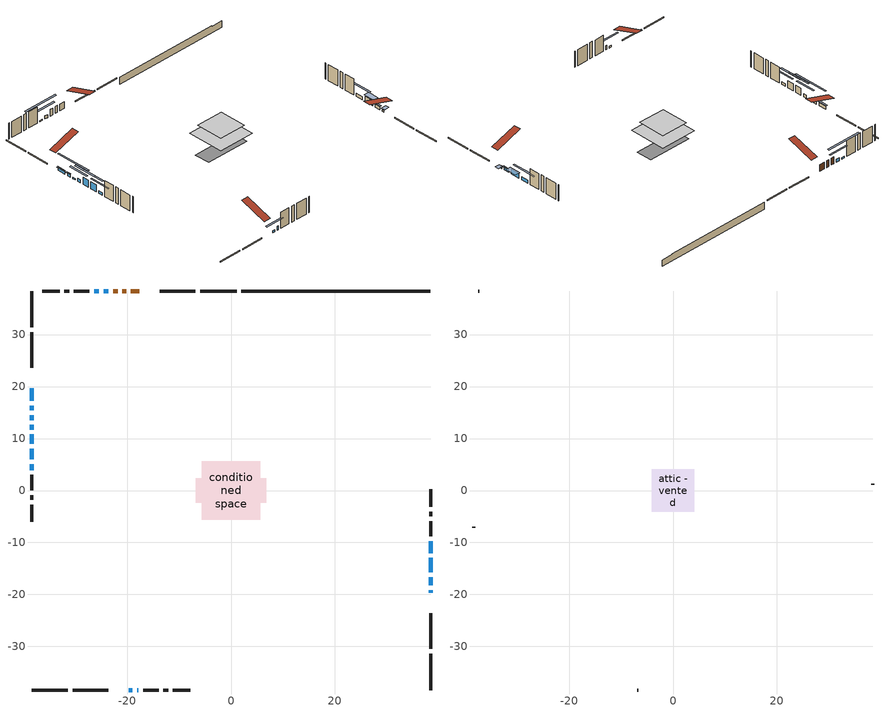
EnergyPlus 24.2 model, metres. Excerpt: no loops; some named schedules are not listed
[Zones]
conditioned space
 floor adiabatic (AdiabaticFloorConstruction): -5.6,-5.6 -5.6,5.6 5.6,5.6 5.6,-5.6 z2.98
 floor foundation (Slab1 construction): -6.76,-2.34 -6.76,2.34 6.76,2.34 6.76,-2.34 z-1.59
 wall outside (RimJoist1 construction): 1.09,38.39 -5.92,38.39 / -38.39,-38.39 -31.38,-38.39 / -38.39,38.39 -38.39,31.38 / 38.39,-38.39 38.39,-31.38 z0.54:0.84
 wall outside (RimJoist2 construction): -6.85,38.39 -13.67,38.39 / -30.45,-38.39 -23.63,-38.39 / -38.39,30.45 -38.39,23.63 / 38.39,-30.45 38.39,-23.63 z0.54:0.84
 wall outside (AdiabaticWallConstruction 1): -17.64,38.39 -19.25,38.39 / -20.17,38.39 -20.88,38.39 / -21.81,38.39 -22.67,38.39 z0.54:2.57
 wall outside (AdiabaticWallConstruction): 38.39,-19.66 38.39,-19.15 z0.54:1.05; 38.39,-18.22 38.39,-16.7 / -23.6,38.39 -24.51,38.39 / -38.39,19.66 -38.39,17.27 / -38.39,16.34 -38.39,15.4 / -38.39,12.63 -38.39,11.71 / 38.39,-12.05 38.39,-9.76 z0.54:1.46; -19.66,-38.39 -18.99,-38.39 z0.54:1.1; -25.44,38.39 -26.36,38.39 / -38.39,14.47 -38.39,13.56 z0.54:0.95; -18.07,-38.39 -17.81,-38.39 z0.54:1.76; 38.39,-15.77 38.39,-12.97 z0.54:2.14; -38.39,10.79 -38.39,8.96 / -38.39,8.03 -38.39,5.99 z0.54:2.67; -38.39,5.07 -38.39,3.92 z0.54:1.36
 wall outside (Wall1 construction): -27.28,38.39 -30.24,38.39 / -16.88,-38.39 -13.93,-38.39 / -38.39,2.99 -38.39,0.04 / 38.39,-8.83 38.39,-5.87 z0.54:5.42
 wall outside (Wall2 construction): -31.17,38.39 -32.05,38.39 / -13,-38.39 -12.12,-38.39 / -38.39,-0.89 -38.39,-1.77 / 38.39,-4.95 38.39,-4.07 z0.54:5.42
 wall outside (Wall3 construction): -32.97,38.39 -36.32,38.39 / -11.19,-38.39 -7.84,-38.39 / -38.39,-2.7 -38.39,-6.05 / 38.39,-3.14 38.39,0.21 z0.54:5.42
 wall foundation (FoundationWall1 construction): 2.01,38.39,-1.59 2.01,38.39,0.54 34.75,38.39,0.54 34.75,38.39,0.34 38.39,38.39,0.34 38.39,38.39,-1.59
 window (WindowConstruction 11): 38.39,-19.66 38.39,-19.15 z0.54:1.05
 window (WindowConstruction 6): 38.39,-18.22 38.39,-16.7 z0.54:1.45
 window (WindowConstruction 7): -23.6,38.39 -24.51,38.39 z0.54:1.45
 window (WindowConstruction 8): -19.66,-38.39 -19,-38.39 z0.54:1.1
 window (WindowConstruction 9): -38.39,19.66 -38.39,17.27 z0.54:1.45
 window (WindowConstruction 10): -38.39,16.34 -38.39,15.4 z0.54:1.45
 window (WindowConstruction 13): -25.44,38.39 -26.35,38.39 z0.54:0.95
 window (WindowConstruction 14): -38.39,14.47 -38.39,13.56 z0.54:0.95
 window (WindowConstruction 12): -18.07,-38.39 -17.81,-38.39 z0.54:1.76
 window (WindowConstruction): 38.39,-15.77 38.39,-12.97 z0.54:2.14
 window (WindowConstruction 1): -38.39,12.63 -38.39,11.71 z0.54:1.45
 window (WindowConstruction 2): -38.39,10.78 -38.39,8.96 z0.54:2.67
 window (WindowConstruction 3): -38.39,8.03 -38.39,5.99 z0.54:2.67
 window (WindowConstruction 4): -38.39,5.06 -38.39,3.92 z0.54:1.35
 window (WindowConstruction 5): 38.39,-12.04 38.39,-9.76 z0.54:1.45
 door (Door): -17.65,38.39 -19.25,38.39 z0.54:2.57
 door (Door 1): -20.18,38.39 -20.88,38.39 z0.54:2.57
 door (Door 2): -21.81,38.39 -22.67,38.39 z0.54:2.57
 ceiling adiabatic (AdiabaticFloorConstruction): 5.6,-5.6 5.6,5.6 -5.6,5.6 -5.6,-5.6 z2.98
attic - vented
 floor to conditioned space (Floor1 construction Reversed): -4.12,-4.12 -4.12,4.12 4.12,4.12 4.12,-4.12 z5.42
 wall outside (Wall4 construction): -37.25,38.39 -37.46,38.39 / -6.92,-38.39 -6.71,-38.39 / -38.39,-6.98 -38.39,-7.18 / 38.39,1.14 38.39,1.35 z0.54:5.42
 roof outside (Roof1 construction): -16.72,38.39,5.42 -16.72,30.37,8.09 -14.6,30.37,8.09 -14.6,38.39,5.42; -20.59,-38.39,5.42 -20.59,-30.37,8.09 -22.7,-30.37,8.09 -22.7,-38.39,5.42; -38.39,20.59,5.42 -30.37,20.59,8.09 -30.37,22.7,8.09 -38.39,22.7,5.42; 38.39,-20.59,5.42 30.37,-20.59,8.09 30.37,-22.7,8.09 38.39,-22.7,5.42
shading: 38.39,-18.85 38.39,-19.96 39.91,-19.96 39.91,-18.85 z1.35; 38.39,-16.5 38.39,-18.42 38.8,-18.42 38.8,-16.5 z1.66; -27.09,38.39 -21.02,38.39 -21.02,38.8 -27.09,38.8 z4.03; -16.42,-38.39 -22.24,-38.39 -22.24,-38.8 -16.42,-38.8 z3.68; -38.39,17.07 -38.39,19.86 -38.8,19.86 -38.8,17.07 z1.66; -38.39,15.2 -38.39,16.54 -38.8,16.54 -38.8,15.2 z1.66; -31.31,38.39 -20.48,38.39 -20.48,38.8 -31.31,38.8 z5.9; -38.39,8.6 -38.39,19.43 -38.8,19.43 -38.8,8.6 z5.9; 38.39,-12.67 38.39,-16.07 39.91,-16.07 39.91,-12.67 z2.44; -38.39,9.14 -38.39,15.21 -38.8,15.21 -38.8,9.14 z4.03; -38.39,6.38 -38.39,13.36 -38.8,13.36 -38.8,6.38 z5.25; -38.39,3.42 -38.39,10.61 -38.8,10.61 -38.8,3.42 z5.25; -38.39,1.34 -38.39,7.64 -38.8,7.64 -38.8,1.34 z3.93; 38.39,-7.18 38.39,-14.62 38.8,-14.62 38.8,-7.18 z4.03
[Building]
Building 1: Terrain=Suburbs
[Site:Location]
Toronto City Centre_ON: Latitude {deg}=43.63; Longitude {deg}=-79.39; Time Zone {hr}=-5; Elevation {m}=77; Keep Site Location Information=Yes
[Site:GroundTemperature:Shallow]
5.01852, 3.26908, 3.12898, 3.95918, 7.29196, 10.6092, 13.4851, 15.3069, 15.4617, 13.9799, 11.1774, 7.9619
[Site:WaterMainsTemperature]
Calculation Method=Schedule; Temperature Schedule=mains temperature schedule
[Material] Roughness=Rough; Thermal Absorptance=0.9
Name | Thickness {m} | Conductivity {W/m-K} | Density {kg/m3} | Specific Heat {J/kg-K} | Solar Absorptance | Visible Absorptance
asphalt or fiberglass shingles | 0.00635 | 0.162714 | 1121.4 | 1465.45 | 0.4 | 0.4
ceiling stud and cavity | 0.1397 | 0.0798965 | 65.682 | 1177.47 | 0.7 | 0.7
concrete 4.0 in. | 0.1016 | 1.803125 | 2242.8 | 837.4 | 0.7 | 0.7
concrete 8.0 in. | 0.2032 | 1.803125 | 2242.8 | 837.4 | 0.7 | 0.7
door material | 0.04445 | 0.053851 | 512.64 | 1214.23 | 0.7 | 0.7
door material 1 | 0.04445 | 0.188738 | 512.64 | 1214.23 | 0.7 | 0.7
exterior vertical ins | 0.0369022 | 0.029427 | 32.04 | 1214.23 | 0.7 | 0.7
floor covering | 0.0127 | 0.0433444 | 54.468 | 1339.84 | 0.6 | 0.6
floor rigid ins; wall rigid ins | 0.512978 | 0.029427 | 32.04 | 1214.23 | 0.7 | 0.7
floor stud and cavity | 0.1397 | 1.75129 | 37.0049 | 1207.88 | 0.7 | 0.7
furniture material conditioned space 1 | 0.1524 | 0.115458 | 640.8 | 1214.23 | 0.6 | 0.6
gypsum board | 0.0127 | 0.160291 | 801 | 837.4 | 0.6 | 0.6
gypsum board 1 | 0.0127 | 0.160291 | 801 | 837.4 | 0.7 | 0.7
osb sheathing 0.5 in. | 0.0127 | 0.115458 | 512.64 | 1214.23 | 0.7 | 0.7
osb sheathing 0.75 in. | 0.01905 | 0.115458 | 512.64 | 1214.23 | 0.7 | 0.7
osb sheathing 2.0 in. | 0.0508 | 0.115458 | 512.64 | 1214.23 | 0.7 | 0.7
rim joist stud and cavity | 0.0508 | 0.0296634 | 125.044 | 1163.47 | 0.6 | 0.6
rim joist stud and cavity 1 | 0.0508 | 0.0386947 | 125.044 | 1163.47 | 0.6 | 0.6
wall stud and cavity | 0.1397 | 0.0823866 | 139.0536 | 1170.24 | 0.7 | 0.7
wall stud and cavity 1 | 0.1397 | 0.110808 | 139.0536 | 1170.24 | 0.7 | 0.7
wall stud and cavity 2 | 0.1397 | 0.0943382 | 139.0536 | 1170.24 | 0.7 | 0.7
wall stud and cavity 3 | 0.0889 | 6.1454 | 50.32683 | 1063.81 | 0.6 | 0.6
wall stud and cavity 4 | 0.0889 | 0.380278 | 52.3479 | 1209.89 | 0.7 | 0.7
wall stud and cavity 5 | 0.0889 | 0.391764 | 83.0341 | 1211.67 | 0.7 | 0.7
wood siding | 0.0254 | 0.102417 | 544.68 | 1172.36 | 0.4 | 0.4
wood siding 1 | 0.00254 | 0.102417 | 544.68 | 1172.36 | 0.4 | 0.4
wood siding 2; wood siding 3; wood siding 4 | 0.0254 | 0.102417 | 544.68 | 1172.36 | 0.7 | 0.7
[WindowMaterial:SimpleGlazingSystem]
Name | U-Factor {W/m2-K} | Solar Heat Gain Coefficient
WindowMaterial | 2.40009 | 0.62
WindowMaterial 1 | 2.96619 | 0.55
WindowMaterial 10 | 2.6891 | 0.48
WindowMaterial 11 | 3.28416 | 0.45
WindowMaterial 12 | 5.1119 | 0.64
WindowMaterial 13 | 7.7993 | 0.66
WindowMaterial 2 | 2.97187 | 0.6
WindowMaterial 3 | 2.96619 | 0.6
WindowMaterial 4 | 2.57384 | 0.52
WindowMaterial 5 | 2.49378 | 0.57
WindowMaterial 6 | 2.5233 | 0.55
WindowMaterial 7 | 2.58292 | 0.52
WindowMaterial 8 | 3.068959 | 0.4
WindowMaterial 9 | 2.63516 | 0.5
[Construction]
AdiabaticFloorConstruction: floor stud and cavity, floor rigid ins, osb sheathing 0.75 in., floor covering
AdiabaticWallConstruction: wood siding 3, wall rigid ins, wall stud and cavity 4, gypsum board
AdiabaticWallConstruction 1: wood siding 4, wall rigid ins, wall stud and cavity 4, gypsum board
Door: door material
Door 1; Door 2: door material 1
Floor1 construction Reversed: gypsum board, ceiling stud and cavity
FoundationWall1 construction: concrete 8.0 in., gypsum board 1
furniture construction conditioned space 1: furniture material conditioned space 1
PartitionWallConstruction: gypsum board, wall stud and cavity 5, gypsum board
RimJoist1 construction: wood siding 2, osb sheathing 2.0 in., rim joist stud and cavity
RimJoist2 construction: wood siding 2, osb sheathing 2.0 in., rim joist stud and cavity 1
Roof1 construction: asphalt or fiberglass shingles
Slab1 construction: concrete 4.0 in.
Wall1 construction: wood siding, osb sheathing 0.5 in., wall stud and cavity, gypsum board
Wall2 construction: wood siding, osb sheathing 0.5 in., wall stud and cavity 1, gypsum board
Wall3 construction: wood siding, osb sheathing 0.5 in., wall stud and cavity 2, gypsum board
Wall4 construction: wood siding 1, wall stud and cavity 3
WindowConstruction: WindowMaterial
WindowConstruction 1: WindowMaterial 1
WindowConstruction 10: WindowMaterial 10
WindowConstruction 11: WindowMaterial 11
WindowConstruction 12: WindowMaterial 12
WindowConstruction 13; WindowConstruction 14: WindowMaterial 13
WindowConstruction 2: WindowMaterial 2
WindowConstruction 3: WindowMaterial 3
WindowConstruction 4: WindowMaterial 4
WindowConstruction 5: WindowMaterial 5
WindowConstruction 6: WindowMaterial 6
WindowConstruction 7: WindowMaterial 7
WindowConstruction 8: WindowMaterial 8
WindowConstruction 9: WindowMaterial 9
[Zone] Multiplier=1; Part of Total Floor Area=Yes
Name | Volume {m3}
attic - vented | 29.4495
conditioned space | 463.1
[Space]
Name | Zone | Volume {m3}
attic - vented 1 | attic - vented | 29.4495
conditioned space 1 | conditioned space | 463.1
[ZoneInfiltration:EffectiveLeakageArea]
infil attic - vented 1: Zone or Space=attic - vented 1; Schedule=Always On Discrete; Effective Air Leakage Area {cm2}=2856.42; Stack Coefficient=0.000525078; Wind Coefficient=1.54822e-05
[ZoneMixing]
whole house fan mix: Zone or Space=attic - vented; Schedule=Always On Continuous; Design Flow Rate Calculation Method=Flow/Zone; Design Flow Rate {m3/s}=0; Source Zone or Space=conditioned space
[SurfaceProperty:ExposedFoundationPerimeter]
Slab1: Exposed Perimeter Calculation Method=TotalExposedPerimeter; Total Exposed Perimeter {m}=36.374
[InternalMass] Zone or ZoneList=conditioned space; Space or SpaceList=conditioned space 1
Name | Construction | Surface Area {m2}
furniture mass conditioned space 1 | furniture construction conditioned space 1 | 75.48
partition wall mass | PartitionWallConstruction | 188.7
[Lights]
interior lighting: Zone or ZoneList or Space or SpaceList=conditioned space 1; Schedule=interior lighting schedule; Design Level Calculation Method=LightingLevel; Lighting Level {W}=343.2; Return Air Fraction=0; Fraction Radiant=0.6; Fraction Visible=0.2; Fraction Replaceable=1
[People]
occupants: Zone or ZoneList or Space or SpaceList=conditioned space 1; Number of People Schedule=occupants schedule; Number of People Calculation Method=People; Number of People=3; Fraction Radiant=0.314171; Sensible Heat Fraction=0.56303; Activity Level Schedule=occupants activity schedule; Carbon Dioxide Generation Rate {m3/s-W}=0; Enable ASHRAE 55 Comfort Warnings=No; Mean Radiant Temperature Calculation Type=EnclosureAveraged
[ElectricEquipment] Zone or ZoneList or Space or SpaceList=conditioned space 1; Design Level Calculation Method=EquipmentLevel
Name | Schedule | Design Level {W} | Fraction Latent | Fraction Radiant | Fraction Lost
clothes dryer | clothes dryer schedule | 140.772 | 0.015 | 0.081 | 0.85
clothes washer | clothes washer schedule | 32.1985 | 0.03 | 0.162 | 0.7
cooking range | cooking range schedule | 215.147 | 0.08 | 0.432 | 0.2
dishwasher | dishwasher schedule | 66.8632 | 0.3 | 0.18 | 0.4
fridge | fridge schedule | 72.9452 | 0 | 0.6 | 0
mech vent bath fan 0 | mech vent bath fan 0 schedule | 50.2 | 0 | 0 | 1
mech vent bath fan 1 | mech vent bath fan 1 schedule | 50.2 | 0 | 0 | 1
mech vent house fan | mech vent house fan schedule | 0 | 0 | 0 | 1
mech vent house fan cfis | mech vent house fan cfis schedule | 0 | 0 | 0 | 0
misc plug loads | misc plug loads schedule | 494.7 | 0.045 | 0.513 | 0.1
whole house fan | Always On Discrete | 0 | 0 | 0 | 1
[OtherEquipment] Zone or ZoneList or Space or SpaceList=conditioned space 1; Design Level Calculation Method=EquipmentLevel
Name | Fuel Type | Schedule | Design Level {W} | Fraction Latent | Fraction Radiant | Fraction Lost
clothes dryer 1 | Electricity | clothes dryer schedule | 0 | 0.015 | 0.081 | 0.85
cooking range 1 | Electricity | cooking range schedule | 0 | 0.08 | 0.432 | 0.2
general water use latent | None | general water use schedule | 62.594 | 1 | 0 | 0
general water use sensible | None | general water use schedule | -61.6891 | 0 | 0.6 | 0
mech vent house fan latent load | None | Always On Discrete | 0 | 1 | 0 | 0
mech vent house fan sensible load | None | Always On Discrete | 0 | 0 | 0 | 0
water heater energy adjustment1 | NaturalGas | Always On Discrete | 0.01 | 0 | 0 | 1
[ZoneInfiltration:DesignFlowRate] Zone or ZoneList or Space or SpaceList=conditioned space 1; Schedule=Always On Discrete; Design Flow Rate Calculation Method=Flow/Zone; Design Flow Rate {m3/s}=0
infil flow; natural vent flow; whole house fan flow
[Foundation:Kiva]
Foundation Kiva 1: Initial Indoor Air Temperature {C}=18; Wall Height Above Grade {m}=0.540014; Wall Depth Below Slab {m}=0.2032; Custom Block Material Name 1=exterior vertical ins; Custom Block Depth 1 {m}=2.13; Custom Block X Position 1 {m}=0.2159; Custom Block Z Position 1 {m}=0
[Foundation:Kiva:Settings]
Soil Conductivity {W/m-K}=0.849921; Soil Density {kg/m3}=1842.3; Soil Specific Heat {J/kg-K}=418.7; Ground Solar Absorptivity=0.9; Ground Thermal Absorptivity=0.9; Ground Surface Roughness {m}=0.03; Far-Field Width {m}=40; Deep-Ground Boundary Condition=ZeroFlux; Deep-Ground Depth {m}=40; Minimum Cell Dimension {m}=0.2; Maximum Cell Growth Coefficient=3; Simulation Timestep=Timestep
[Exterior:Lights]
exterior lighting: Schedule=exterior lighting schedule; Design Level {W}=75.6
[Schedule:Constant]
Name | Hourly Value
Always On Continuous; mech vent house fan schedule; mech vent house fan cfis schedule; Always On Discrete | 1
occupants activity schedule | 117.228
fridge schedule | 0
[Schedule:Week:Daily]
interior lighting schedule Week Rule - Jan1-Jan27: interior lighting schedule day, interior lighting schedule day, interior lighting schedule day, interior lighting schedule day, interior lighting schedule day, interior lighting schedule day, interior lighting schedule day, interior lighting schedule default day, interior lighting schedule default day, interior lighting schedule default day, interior lighting schedule default day, interior lighting schedule default day
interior lighting schedule Week Rule - Jan28-Feb3: interior lighting schedule day, interior lighting schedule day, interior lighting schedule day, interior lighting schedule day, interior lighting schedule day 1, interior lighting schedule day 1, interior lighting schedule day 1, interior lighting schedule default day, interior lighting schedule default day, interior lighting schedule default day, interior lighting schedule default day, interior lighting schedule default day
interior lighting schedule Week Rule - Feb4-Feb24: interior lighting schedule day 1, interior lighting schedule day 1, interior lighting schedule day 1, interior lighting schedule day 1, interior lighting schedule day 1, interior lighting schedule day 1, interior lighting schedule day 1, interior lighting schedule default day, interior lighting schedule default day, interior lighting schedule default day, interior lighting schedule default day, interior lighting schedule default day
interior lighting schedule Week Rule - Feb25-Mar3: interior lighting schedule day 1, interior lighting schedule day 1, interior lighting schedule day 1, interior lighting schedule day 1, interior lighting schedule day 2, interior lighting schedule day 2, interior lighting schedule day 2, interior lighting schedule default day, interior lighting schedule default day, interior lighting schedule default day, interior lighting schedule default day, interior lighting schedule default day
interior lighting schedule Week Rule - Mar4-Mar31: interior lighting schedule day 2, interior lighting schedule day 2, interior lighting schedule day 2, interior lighting schedule day 2, interior lighting schedule day 2, interior lighting schedule day 2, interior lighting schedule day 2, interior lighting schedule default day, interior lighting schedule default day, interior lighting schedule default day, interior lighting schedule default day, interior lighting schedule default day
interior lighting schedule Week Rule - Apr1-Apr28: interior lighting schedule day 3, interior lighting schedule day 3, interior lighting schedule day 3, interior lighting schedule day 3, interior lighting schedule day 3, interior lighting schedule day 3, interior lighting schedule day 3, interior lighting schedule default day, interior lighting schedule default day, interior lighting schedule default day, interior lighting schedule default day, interior lighting schedule default day
interior lighting schedule Week Rule - Apr29-May5: interior lighting schedule day 3, interior lighting schedule day 3, interior lighting schedule day 4, interior lighting schedule day 4, interior lighting schedule day 4, interior lighting schedule day 4, interior lighting schedule day 4, interior lighting schedule default day, interior lighting schedule default day, interior lighting schedule default day, interior lighting schedule default day, interior lighting schedule default day
interior lighting schedule Week Rule - May6-May26: interior lighting schedule day 4, interior lighting schedule day 4, interior lighting schedule day 4, interior lighting schedule day 4, interior lighting schedule day 4, interior lighting schedule day 4, interior lighting schedule day 4, interior lighting schedule default day, interior lighting schedule default day, interior lighting schedule default day, interior lighting schedule default day, interior lighting schedule default day
interior lighting schedule Week Rule - May27-Jun2: interior lighting schedule day 4, interior lighting schedule day 4, interior lighting schedule day 4, interior lighting schedule day 4, interior lighting schedule day 4, interior lighting schedule day 5, interior lighting schedule day 5, interior lighting schedule default day, interior lighting schedule default day, interior lighting schedule default day, interior lighting schedule default day, interior lighting schedule default day
interior lighting schedule Week Rule - Jun3-Jun30: interior lighting schedule day 5, interior lighting schedule day 5, interior lighting schedule day 5, interior lighting schedule day 5, interior lighting schedule day 5, interior lighting schedule day 5, interior lighting schedule day 5, interior lighting schedule default day, interior lighting schedule default day, interior lighting schedule default day, interior lighting schedule default day, interior lighting schedule default day
interior lighting schedule Week Rule - Jul1-Jul28: interior lighting schedule day 6, interior lighting schedule day 6, interior lighting schedule day 6, interior lighting schedule day 6, interior lighting schedule day 6, interior lighting schedule day 6, interior lighting schedule day 6, interior lighting schedule default day, interior lighting schedule default day, interior lighting schedule default day, interior lighting schedule default day, interior lighting schedule default day
interior lighting schedule Week Rule - Jul29-Aug4: interior lighting schedule day 6, interior lighting schedule day 6, interior lighting schedule day 6, interior lighting schedule day 7, interior lighting schedule day 7, interior lighting schedule day 7, interior lighting schedule day 7, interior lighting schedule default day, interior lighting schedule default day, interior lighting schedule default day, interior lighting schedule default day, interior lighting schedule default day
interior lighting schedule Week Rule - Aug5-Aug25: interior lighting schedule day 7, interior lighting schedule day 7, interior lighting schedule day 7, interior lighting schedule day 7, interior lighting schedule day 7, interior lighting schedule day 7, interior lighting schedule day 7, interior lighting schedule default day, interior lighting schedule default day, interior lighting schedule default day, interior lighting schedule default day, interior lighting schedule default day
interior lighting schedule Week Rule - Aug26-Sep1: interior lighting schedule day 7, interior lighting schedule day 7, interior lighting schedule day 7, interior lighting schedule day 7, interior lighting schedule day 7, interior lighting schedule day 7, interior lighting schedule day 8, interior lighting schedule default day, interior lighting schedule default day, interior lighting schedule default day, interior lighting schedule default day, interior lighting schedule default day
interior lighting schedule Week Rule - Sep2-Sep29: interior lighting schedule day 8, interior lighting schedule day 8, interior lighting schedule day 8, interior lighting schedule day 8, interior lighting schedule day 8, interior lighting schedule day 8, interior lighting schedule day 8, interior lighting schedule default day, interior lighting schedule default day, interior lighting schedule default day, interior lighting schedule default day, interior lighting schedule default day
interior lighting schedule Week Rule - Sep30-Oct6: interior lighting schedule day 8, interior lighting schedule day 9, interior lighting schedule day 9, interior lighting schedule day 9, interior lighting schedule day 9, interior lighting schedule day 9, interior lighting schedule day 9, interior lighting schedule default day, interior lighting schedule default day, interior lighting schedule default day, interior lighting schedule default day, interior lighting schedule default day
interior lighting schedule Week Rule - Oct7-Oct27: interior lighting schedule day 9, interior lighting schedule day 9, interior lighting schedule day 9, interior lighting schedule day 9, interior lighting schedule day 9, interior lighting schedule day 9, interior lighting schedule day 9, interior lighting schedule default day, interior lighting schedule default day, interior lighting schedule default day, interior lighting schedule default day, interior lighting schedule default day
interior lighting schedule Week Rule - Oct28-Nov3: interior lighting schedule day 9, interior lighting schedule day 9, interior lighting schedule day 9, interior lighting schedule day 9, interior lighting schedule day 10, interior lighting schedule day 10, interior lighting schedule day 10, interior lighting schedule default day, interior lighting schedule default day, interior lighting schedule default day, interior lighting schedule default day, interior lighting schedule default day
interior lighting schedule Week Rule - Nov4-Nov24: interior lighting schedule day 10, interior lighting schedule day 10, interior lighting schedule day 10, interior lighting schedule day 10, interior lighting schedule day 10, interior lighting schedule day 10, interior lighting schedule day 10, interior lighting schedule default day, interior lighting schedule default day, interior lighting schedule default day, interior lighting schedule default day, interior lighting schedule default day
interior lighting schedule Week Rule - Nov25-Dec1: interior lighting schedule day 10, interior lighting schedule day 10, interior lighting schedule day 10, interior lighting schedule day 10, interior lighting schedule day 10, interior lighting schedule day 10, interior lighting schedule day 11, interior lighting schedule default day, interior lighting schedule default day, interior lighting schedule default day, interior lighting schedule default day, interior lighting schedule default day
interior lighting schedule Week Rule - Dec2-Dec31: interior lighting schedule day 11, interior lighting schedule day 11, interior lighting schedule day 11, interior lighting schedule day 11, interior lighting schedule day 11, interior lighting schedule day 11, interior lighting schedule day 11, interior lighting schedule default day, interior lighting schedule default day, interior lighting schedule default day, interior lighting schedule default day, interior lighting schedule default day
occupants schedule Week Rule - Jan1-Dec31: occupants schedule day, occupants schedule day, occupants schedule day, occupants schedule day, occupants schedule day, occupants schedule day, occupants schedule day, occupants schedule default day, occupants schedule default day, occupants schedule default day, occupants schedule default day, occupants schedule default day
clothes dryer schedule Week Rule - Jan1-Dec31: clothes dryer schedule day, clothes dryer schedule day, clothes dryer schedule day, clothes dryer schedule day, clothes dryer schedule day, clothes dryer schedule day, clothes dryer schedule day, clothes dryer schedule default day, clothes dryer schedule default day, clothes dryer schedule default day, clothes dryer schedule default day, clothes dryer schedule default day
clothes washer schedule Week Rule - Jan1-Dec31: clothes washer schedule day, clothes washer schedule day, clothes washer schedule day, clothes washer schedule day, clothes washer schedule day, clothes washer schedule day, clothes washer schedule day, clothes washer schedule default day, clothes washer schedule default day, clothes washer schedule default day, clothes washer schedule default day, clothes washer schedule default day
cooking range schedule Week Rule - Jan1-Dec31: cooking range schedule day, cooking range schedule day, cooking range schedule day, cooking range schedule day, cooking range schedule day, cooking range schedule day, cooking range schedule day, cooking range schedule default day, cooking range schedule default day, cooking range schedule default day, cooking range schedule default day, cooking range schedule default day
dishwasher schedule Week Rule - Jan1-Dec31: dishwasher schedule day, dishwasher schedule day, dishwasher schedule day, dishwasher schedule day, dishwasher schedule day, dishwasher schedule day, dishwasher schedule day, dishwasher schedule default day, dishwasher schedule default day, dishwasher schedule default day, dishwasher schedule default day, dishwasher schedule default day
mech vent bath fan 0 schedule Week Rule - Jan1-Dec31: mech vent bath fan 0 schedule day, mech vent bath fan 0 schedule day, mech vent bath fan 0 schedule day, mech vent bath fan 0 schedule day, mech vent bath fan 0 schedule day, mech vent bath fan 0 schedule day, mech vent bath fan 0 schedule day, mech vent bath fan 0 schedule default day, mech vent bath fan 0 schedule default day, mech vent bath fan 0 schedule default day, mech vent bath fan 0 schedule default day, mech vent bath fan 0 schedule default day
mech vent bath fan 1 schedule Week Rule - Jan1-Dec31: mech vent bath fan 1 schedule day, mech vent bath fan 1 schedule day, mech vent bath fan 1 schedule day, mech vent bath fan 1 schedule day, mech vent bath fan 1 schedule day, mech vent bath fan 1 schedule day, mech vent bath fan 1 schedule day, mech vent bath fan 1 schedule default day, mech vent bath fan 1 schedule default day, mech vent bath fan 1 schedule default day, mech vent bath fan 1 schedule default day, mech vent bath fan 1 schedule default day
misc plug loads schedule Week Rule - Jan1-Dec31: misc plug loads schedule day, misc plug loads schedule day, misc plug loads schedule day, misc plug loads schedule day, misc plug loads schedule day, misc plug loads schedule day, misc plug loads schedule day, misc plug loads schedule default day, misc plug loads schedule default day, misc plug loads schedule default day, misc plug loads schedule default day, misc plug loads schedule default day
general water use schedule Week Rule - Jan1-Dec31: general water use schedule day, general water use schedule day, general water use schedule day, general water use schedule day, general water use schedule day, general water use schedule day, general water use schedule day, general water use schedule default day, general water use schedule default day, general water use schedule default day, general water use schedule default day, general water use schedule default day
exterior lighting schedule Week Rule - Jan1-Jan27: exterior lighting schedule day, exterior lighting schedule day, exterior lighting schedule day, exterior lighting schedule day, exterior lighting schedule day, exterior lighting schedule day, exterior lighting schedule day, exterior lighting schedule default day, exterior lighting schedule default day, exterior lighting schedule default day, exterior lighting schedule default day, exterior lighting schedule default day
exterior lighting schedule Week Rule - Jan28-Feb3: exterior lighting schedule day, exterior lighting schedule day, exterior lighting schedule day, exterior lighting schedule day, exterior lighting schedule day 1, exterior lighting schedule day 1, exterior lighting schedule day 1, exterior lighting schedule default day, exterior lighting schedule default day, exterior lighting schedule default day, exterior lighting schedule default day, exterior lighting schedule default day
exterior lighting schedule Week Rule - Feb4-Feb24: exterior lighting schedule day 1, exterior lighting schedule day 1, exterior lighting schedule day 1, exterior lighting schedule day 1, exterior lighting schedule day 1, exterior lighting schedule day 1, exterior lighting schedule day 1, exterior lighting schedule default day, exterior lighting schedule default day, exterior lighting schedule default day, exterior lighting schedule default day, exterior lighting schedule default day
exterior lighting schedule Week Rule - Feb25-Mar3: exterior lighting schedule day 1, exterior lighting schedule day 1, exterior lighting schedule day 1, exterior lighting schedule day 1, exterior lighting schedule day 2, exterior lighting schedule day 2, exterior lighting schedule day 2, exterior lighting schedule default day, exterior lighting schedule default day, exterior lighting schedule default day, exterior lighting schedule default day, exterior lighting schedule default day
exterior lighting schedule Week Rule - Mar4-Mar31: exterior lighting schedule day 2, exterior lighting schedule day 2, exterior lighting schedule day 2, exterior lighting schedule day 2, exterior lighting schedule day 2, exterior lighting schedule day 2, exterior lighting schedule day 2, exterior lighting schedule default day, exterior lighting schedule default day, exterior lighting schedule default day, exterior lighting schedule default day, exterior lighting schedule default day
exterior lighting schedule Week Rule - Apr1-Apr28: exterior lighting schedule day 3, exterior lighting schedule day 3, exterior lighting schedule day 3, exterior lighting schedule day 3, exterior lighting schedule day 3, exterior lighting schedule day 3, exterior lighting schedule day 3, exterior lighting schedule default day, exterior lighting schedule default day, exterior lighting schedule default day, exterior lighting schedule default day, exterior lighting schedule default day
exterior lighting schedule Week Rule - Apr29-May5: exterior lighting schedule day 3, exterior lighting schedule day 3, exterior lighting schedule day 4, exterior lighting schedule day 4, exterior lighting schedule day 4, exterior lighting schedule day 4, exterior lighting schedule day 4, exterior lighting schedule default day, exterior lighting schedule default day, exterior lighting schedule default day, exterior lighting schedule default day, exterior lighting schedule default day
exterior lighting schedule Week Rule - May6-May26: exterior lighting schedule day 4, exterior lighting schedule day 4, exterior lighting schedule day 4, exterior lighting schedule day 4, exterior lighting schedule day 4, exterior lighting schedule day 4, exterior lighting schedule day 4, exterior lighting schedule default day, exterior lighting schedule default day, exterior lighting schedule default day, exterior lighting schedule default day, exterior lighting schedule default day
exterior lighting schedule Week Rule - May27-Jun2: exterior lighting schedule day 4, exterior lighting schedule day 4, exterior lighting schedule day 4, exterior lighting schedule day 4, exterior lighting schedule day 4, exterior lighting schedule day 5, exterior lighting schedule day 5, exterior lighting schedule default day, exterior lighting schedule default day, exterior lighting schedule default day, exterior lighting schedule default day, exterior lighting schedule default day
exterior lighting schedule Week Rule - Jun3-Jun30: exterior lighting schedule day 5, exterior lighting schedule day 5, exterior lighting schedule day 5, exterior lighting schedule day 5, exterior lighting schedule day 5, exterior lighting schedule day 5, exterior lighting schedule day 5, exterior lighting schedule default day, exterior lighting schedule default day, exterior lighting schedule default day, exterior lighting schedule default day, exterior lighting schedule default day
exterior lighting schedule Week Rule - Jul1-Jul28: exterior lighting schedule day 6, exterior lighting schedule day 6, exterior lighting schedule day 6, exterior lighting schedule day 6, exterior lighting schedule day 6, exterior lighting schedule day 6, exterior lighting schedule day 6, exterior lighting schedule default day, exterior lighting schedule default day, exterior lighting schedule default day, exterior lighting schedule default day, exterior lighting schedule default day
exterior lighting schedule Week Rule - Jul29-Aug4: exterior lighting schedule day 6, exterior lighting schedule day 6, exterior lighting schedule day 6, exterior lighting schedule day 7, exterior lighting schedule day 7, exterior lighting schedule day 7, exterior lighting schedule day 7, exterior lighting schedule default day, exterior lighting schedule default day, exterior lighting schedule default day, exterior lighting schedule default day, exterior lighting schedule default day
[Schedule:Year]
interior lighting schedule: interior lighting schedule Week Rule - Jan1-Jan27, 1, 1, 1, 27, interior lighting schedule Week Rule - Jan28-Feb3, 1, 28, 2, 3, interior lighting schedule Week Rule - Feb4-Feb24, 2, 4, 2, 24, interior lighting schedule Week Rule - Feb25-Mar3, 2, 25, 3, 3, interior lighting schedule Week Rule - Mar4-Mar31, 3, 4, 3, 31, interior lighting schedule Week Rule - Apr1-Apr28, 4, 1, 4, 28, interior lighting schedule Week Rule - Apr29-May5, 4, 29, 5, 5, interior lighting schedule Week Rule - May6-May26, 5, 6, 5, 26, interior lighting schedule Week Rule - May27-Jun2, 5, 27, 6, 2, interior lighting schedule Week Rule - Jun3-Jun30, 6, 3, 6, 30, interior lighting schedule Week Rule - Jul1-Jul28, 7, 1, 7, 28, interior lighting schedule Week Rule - Jul29-Aug4, 7, 29, 8, 4, interior lighting schedule Week Rule - Aug5-Aug25, 8, 5, 8, 25, interior lighting schedule Week Rule - Aug26-Sep1, 8, 26, 9, 1, interior lighting schedule Week Rule - Sep2-Sep29, 9, 2, 9, 29, interior lighting schedule Week Rule - Sep30-Oct6, 9, 30, 10, 6, interior lighting schedule Week Rule - Oct7-Oct27, 10, 7, 10, 27, interior lighting schedule Week Rule - Oct28-Nov3, 10, 28, 11, 3, interior lighting schedule Week Rule - Nov4-Nov24, 11, 4, 11, 24, interior lighting schedule Week Rule - Nov25-Dec1, 11, 25, 12, 1, interior lighting schedule Week Rule - Dec2-Dec31, 12, 2, 12, 31
occupants schedule: occupants schedule Week Rule - Jan1-Dec31, 1, 1, 12, 31
clothes dryer schedule: clothes dryer schedule Week Rule - Jan1-Dec31, 1, 1, 12, 31
clothes washer schedule: clothes washer schedule Week Rule - Jan1-Dec31, 1, 1, 12, 31
cooking range schedule: cooking range schedule Week Rule - Jan1-Dec31, 1, 1, 12, 31
dishwasher schedule: dishwasher schedule Week Rule - Jan1-Dec31, 1, 1, 12, 31
mech vent bath fan 0 schedule: mech vent bath fan 0 schedule Week Rule - Jan1-Dec31, 1, 1, 12, 31
mech vent bath fan 1 schedule: mech vent bath fan 1 schedule Week Rule - Jan1-Dec31, 1, 1, 12, 31
misc plug loads schedule: misc plug loads schedule Week Rule - Jan1-Dec31, 1, 1, 12, 31
general water use schedule: general water use schedule Week Rule - Jan1-Dec31, 1, 1, 12, 31
exterior lighting schedule: exterior lighting schedule Week Rule - Jan1-Jan27, 1, 1, 1, 27, exterior lighting schedule Week Rule - Jan28-Feb3, 1, 28, 2, 3, exterior lighting schedule Week Rule - Feb4-Feb24, 2, 4, 2, 24, exterior lighting schedule Week Rule - Feb25-Mar3, 2, 25, 3, 3, exterior lighting schedule Week Rule - Mar4-Mar31, 3, 4, 3, 31, exterior lighting schedule Week Rule - Apr1-Apr28, 4, 1, 4, 28, exterior lighting schedule Week Rule - Apr29-May5, 4, 29, 5, 5, exterior lighting schedule Week Rule - May6-May26, 5, 6, 5, 26, exterior lighting schedule Week Rule - May27-Jun2, 5, 27, 6, 2, exterior lighting schedule Week Rule - Jun3-Jun30, 6, 3, 6, 30, exterior lighting schedule Week Rule - Jul1-Jul28, 7, 1, 7, 28, exterior lighting schedule Week Rule - Jul29-Aug4, 7, 29, 8, 4, exterior lighting schedule Week Rule - Aug5-Aug25, 8, 5, 8, 25, exterior lighting schedule Week Rule - Aug26-Sep1, 8, 26, 9, 1, exterior lighting schedule Week Rule - Sep2-Sep29, 9, 2, 9, 29, exterior lighting schedule Week Rule - Sep30-Oct6, 9, 30, 10, 6, exterior lighting schedule Week Rule - Oct7-Oct27, 10, 7, 10, 27, exterior lighting schedule Week Rule - Oct28-Nov3, 10, 28, 11, 3, exterior lighting schedule Week Rule - Nov4-Nov24, 11, 4, 11, 24, exterior lighting schedule Week Rule - Nov25-Dec1, 11, 25, 12, 1, exterior lighting schedule Week Rule - Dec2-Dec31, 12, 2, 12, 31
[Schedule:Compact]
mains temperature schedule: Through: 01/01, For: AllDays, Until: 24:00, 8.80333, Through: 01/02, For: AllDays, Until: 24:00, 8.74333, Through: 01/03, For: AllDays, Until: 24:00, 8.68389, Through: 01/04, For: AllDays, Until: 24:00, 8.62611, Through: 01/05, For: AllDays, Until: 24:00, 8.56944, Through: 01/06, For: AllDays, Until: 24:00, 8.51389, Through: 01/07, For: AllDays, Until: 24:00, 8.45944, Through: 01/08, For: AllDays, Until: 24:00, 8.40611, Through: 01/09, For: AllDays, Until: 24:00, 8.35389, Through: 01/10, For: AllDays, Until: 24:00, 8.30278, Through: 01/11, For: AllDays, Until: 24:00, 8.25333, Through: 01/12, For: AllDays, Until: 24:00, 8.205, Through: 01/13, For: AllDays, Until: 24:00, 8.15778, Through: 01/14, For: AllDays, Until: 24:00, 8.11222, Through: 01/15, For: AllDays, Until: 24:00, 8.06778, Through: 01/16, For: AllDays, Until: 24:00, 8.02444, Through: 01/17, For: AllDays, Until: 24:00, 7.98222, Through: 01/18, For: AllDays, Until: 24:00, 7.94167, Through: 01/19, For: AllDays, Until: 24:00, 7.90222, Through: 01/20, For: AllDays, Until: 24:00, 7.86444, Through: 01/21, For: AllDays, Until: 24:00, 7.82778, Through: 01/22, For: AllDays, Until: 24:00, 7.79278, Through: 01/23, For: AllDays, Until: 24:00, 7.75889, Through: 01/24, For: AllDays, Until: 24:00, 7.72667, Through: 01/25, For: AllDays, Until: 24:00, 7.69556, Through: 01/26, For: AllDays, Until: 24:00, 7.66611, Through: 01/27, For: AllDays, Until: 24:00, 7.63778, Through: 01/28, For: AllDays, Until: 24:00, 7.61111, Through: 01/29, For: AllDays, Until: 24:00, 7.58556, Through: 01/30, For: AllDays, Until: 24:00, 7.56167, Through: 01/31, For: AllDays, Until: 24:00, 7.53944, Through: 02/01, For: AllDays, Until: 24:00, 7.51833, Through: 02/02, For: AllDays, Until: 24:00, 7.49889, Through: 02/03, For: AllDays, Until: 24:00, 7.48111, Through: 02/04, For: AllDays, Until: 24:00, 7.46444, Through: 02/05, For: AllDays, Until: 24:00, 7.44944, Through: 02/06, For: AllDays, Until: 24:00, 7.43556, Through: 02/07, For: AllDays, Until: 24:00, 7.42333, Through: 02/08, For: AllDays, Until: 24:00, 7.41278, Through: 02/09, For: AllDays, Until: 24:00, 7.40389, Through: 02/10, For: AllDays, Until: 24:00, 7.39611, Through: 02/11, For: AllDays, Until: 24:00, 7.39, Through: 02/12, For: AllDays, Until: 24:00, 7.38556, Through: 02/13, For: AllDays, Until: 24:00, 7.38222, Through: 02/14, For: AllDays, Until: 24:00, 7.38056, Through: 02/15, For: AllDays, Until: 24:00, 7.38056, Through: 02/16, For: AllDays, Until: 24:00, 7.38222, Through: 02/17, For: AllDays, Until: 24:00, 7.385, Through: 02/18, For: AllDays, Until: 24:00, 7.38944, Through: 02/19, For: AllDays, Until: 24:00, 7.395, Through: 02/20, For: AllDays, Until: 24:00, 7.40278, Through: 02/21, For: AllDays, Until: 24:00, 7.41167, Through: 02/22, For: AllDays, Until: 24:00, 7.42222, Through: 02/23, For: AllDays, Until: 24:00, 7.43389, Through: 02/24, For: AllDays, Until: 24:00, 7.44722, Through: 02/25, For: AllDays, Until: 24:00, 7.46222, Through: 02/26, For: AllDays, Until: 24:00, 7.47833, Through: 02/27, For: AllDays, Until: 24:00, 7.49611, Through: 02/28, For: AllDays, Until: 24:00, 7.51556, Through: 03/01, For: AllDays, Until: 24:00, 7.53667, Through: 03/02, For: AllDays, Until: 24:00, 7.55889, Through: 03/03, For: AllDays, Until: 24:00, 7.58222, Through: 03/04, For: AllDays, Until: 24:00, 7.60722, Through: 03/05, For: AllDays, Until: 24:00, 7.63389, Through: 03/06, For: AllDays, Until: 24:00, 7.66222, Through: 03/07, For: AllDays, Until: 24:00, 7.69111, Through: 03/08, For: AllDays, Until: 24:00, 7.72222, Through: 03/09, For: AllDays, Until: 24:00, 7.75444, Through: 03/10, For: AllDays, Until: 24:00, 7.78778, Through: 03/11, For: AllDays, Until: 24:00, 7.82278, Through: 03/12, For: AllDays, Until: 24:00, 7.85944, Through: 03/13, For: AllDays, Until: 24:00, 7.89722, Through: 03/14, For: AllDays, Until: 24:00, 7.93611, Through: 03/15, For: AllDays, Until: 24:00, 7.97667, Through: 03/16, For: AllDays, Until: 24:00, 8.01833, Through: 03/17, For: AllDays, Until: 24:00, 8.06167, Through: 03/18, For: AllDays, Until: 24:00, 8.10611, Through: 03/19, For: AllDays, Until: 24:00, 8.15167, Through: 03/20, For: AllDays, Until: 24:00, 8.19833, Through: 03/21, For: AllDays, Until: 24:00, 8.24667, Through: 03/22, For: AllDays, Until: 24:00, 8.29611, Through: 03/23, For: AllDays, Until: 24:00, 8.34667, Through: 03/24, For: AllDays, Until: 24:00, 8.39889, Through: 03/25, For: AllDays, Until: 24:00, 8.45167, Through: 03/26, For: AllDays, Until: 24:00, 8.50611, Through: 03/27, For: AllDays, Until: 24:00, 8.56167, Through: 03/28, For: AllDays, Until: 24:00, 8.61833, Through: 03/29, For: AllDays, Until: 24:00, 8.67611, Through: 03/30, For: AllDays, Until: 24:00, 8.735, Through: 03/31, For: AllDays, Until: 24:00, 8.795, Through: 04/01, For: AllDays, Until: 24:00, 8.85611, Through: 04/02, For: AllDays, Until: 24:00, 8.91833, Through: 04/03, For: AllDays, Until: 24:00, 8.98167, Through: 04/04, For: AllDays, Until: 24:00, 9.04556, Through: 04/05, For: AllDays, Until: 24:00, 9.11111, Through: 04/06, For: AllDays, Until: 24:00, 9.17722, Through: 04/07, For: AllDays, Until: 24:00, 9.24444, Through: 04/08, For: AllDays, Until: 24:00, 9.31222, Through: 04/09, For: AllDays, Until: 24:00, 9.38167, Through: 04/10, For: AllDays, Until: 24:00, 9.45167, Through: 04/11, For: AllDays, Until: 24:00, 9.52222, Through: 04/12, For: AllDays, Until: 24:00, 9.59444, Through: 04/13, For: AllDays, Until: 24:00, 9.66667, Through: 04/14, For: AllDays, Until: 24:00, 9.74, Through: 04/15, For: AllDays, Until: 24:00, 9.81444, Through: 04/16, For: AllDays, Until: 24:00, 9.88944, Through: 04/17, For: AllDays, Until: 24:00, 9.96556, Through: 04/18, For: AllDays, Until: 24:00, 10.0417, Through: 04/19, For: AllDays, Until: 24:00, 10.1189, Through: 04/20, For: AllDays, Until: 24:00, 10.1972, Through: 04/21, For: AllDays, Until: 24:00, 10.2756, Through: 04/22, For: AllDays, Until: 24:00, 10.355, Through: 04/23, For: AllDays, Until: 24:00, 10.435, Through: 04/24, For: AllDays, Until: 24:00, 10.515, Through: 04/25, For: AllDays, Until: 24:00, 10.5961, Through: 04/26, For: AllDays, Until: 24:00, 10.6778, Through: 04/27, For: AllDays, Until: 24:00, 10.76, Through: 04/28, For: AllDays, Until: 24:00, 10.8428, Through: 04/29, For: AllDays, Until: 24:00, 10.9261, Through: 04/30, For: AllDays, Until: 24:00, 11.0094, Through: 05/01, For: AllDays, Until: 24:00, 11.0933, Through: 05/02, For: AllDays, Until: 24:00, 11.1778, Through: 05/03, For: AllDays, Until: 24:00, 11.2628, Through: 05/04, For: AllDays, Until: 24:00, 11.3478, Through: 05/05, For: AllDays, Until: 24:00, 11.4333, Through: 05/06, For: AllDays, Until: 24:00, 11.5189, Through: 05/07, For: AllDays, Until: 24:00, 11.605, Through: 05/08, For: AllDays, Until: 24:00, 11.6917, Through: 05/09, For: AllDays, Until: 24:00, 11.7778, Through: 05/10, For: AllDays, Until: 24:00, 11.865, Through: 05/11, For: AllDays, Until: 24:00, 11.9517, Through: 05/12, For: AllDays, Until: 24:00, 12.0389, Through: 05/13, For: AllDays, Until: 24:00, 12.1261, Through: 05/14, For: AllDays, Until: 24:00, 12.2133, Through: 05/15, For: AllDays, Until: 24:00, 12.3006, Through: 05/16, For: AllDays, Until: 24:00, 12.3883, Through: 05/17, For: AllDays, Until: 24:00, 12.4756, Through: 05/18, For: AllDays, Until: 24:00, 12.5628, Through: 05/19, For: AllDays, Until: 24:00, 12.6506, Through: 05/20, For: AllDays, Until: 24:00, 12.7378, Through: 05/21, For: AllDays, Until: 24:00, 12.825, Through: 05/22, For: AllDays, Until: 24:00, 12.9122, Through: 05/23, For: AllDays, Until: 24:00, 12.9994, Through: 05/24, For: AllDays, Until: 24:00, 13.0861, Through: 05/25, For: AllDays, Until: 24:00, 13.1728, Through: 05/26, For: AllDays, Until: 24:00, 13.2594, Through: 05/27, For: AllDays, Until: 24:00, 13.3456, Through: 05/28, For: AllDays, Until: 24:00, 13.4317, Through: 05/29, For: AllDays, Until: 24:00, 13.5172, Through: 05/30, For: AllDays, Until: 24:00, 13.6028, Through: 05/31, For: AllDays, Until: 24:00, 13.6878, Through: 06/01, For: AllDays, Until: 24:00, 13.7722, Through: 06/02, For: AllDays, Until: 24:00, 13.8567, Through: 06/03, For: AllDays, Until: 24:00, 13.9406, Through: 06/04, For: AllDays, Until: 24:00, 14.0239, Through: 06/05, For: AllDays, Until: 24:00, 14.1067, Through: 06/06, For: AllDays, Until: 24:00, 14.1894, Through: 06/07, For: AllDays, Until: 24:00, 14.2711, Through: 06/08, For: AllDays, Until: 24:00, 14.3528, Through: 06/09, For: AllDays, Until: 24:00, 14.4339, Through: 06/10, For: AllDays, Until: 24:00, 14.5139, Through: 06/11, For: AllDays, Until: 24:00, 14.5939, Through: 06/12, For: AllDays, Until: 24:00, 14.6728, Through: 06/13, For: AllDays, Until: 24:00, 14.7511, Through: 06/14, For: AllDays, Until: 24:00, 14.8289, Through: 06/15, For: AllDays, Until: 24:00, 14.9061, Through: 06/16, For: AllDays, Until: 24:00, 14.9822, Through: 06/17, For: AllDays, Until: 24:00, 15.0578, Through: 06/18, For: AllDays, Until: 24:00, 15.1328, Through: 06/19, For: AllDays, Until: 24:00, 15.2067, Through: 06/20, For: AllDays, Until: 24:00, 15.28, Through: 06/21, For: AllDays, Until: 24:00, 15.3522, Through: 06/22, For: AllDays, Until: 24:00, 15.4239, Through: 06/23, For: AllDays, Until: 24:00, 15.4944, Through: 06/24, For: AllDays, Until: 24:00, 15.5639, Through: 06/25, For: AllDays, Until: 24:00, 15.6328, Through: 06/26, For: AllDays, Until: 24:00, 15.7006, Through: 06/27, For: AllDays, Until: 24:00, 15.7678, Through: 06/28, For: AllDays, Until: 24:00, 15.8333, Through: 06/29, For: AllDays, Until: 24:00, 15.8983, Through: 06/30, For: AllDays, Until: 24:00, 15.9622, Through: 07/01, For: AllDays, Until: 24:00, 16.025, Through: 07/02, For: AllDays, Until: 24:00, 16.0872, Through: 07/03, For: AllDays, Until: 24:00, 16.1478, Through: 07/04, For: AllDays, Until: 24:00, 16.2072, Through: 07/05, For: AllDays, Until: 24:00, 16.2661, Through: 07/06, For: AllDays, Until: 24:00, 16.3233, Through: 07/07, For: AllDays, Until: 24:00, 16.3794, Through: 07/08, For: AllDays, Until: 24:00, 16.435, Through: 07/09, For: AllDays, Until: 24:00, 16.4889, Through: 07/10, For: AllDays, Until: 24:00, 16.5417, Through: 07/11, For: AllDays, Until: 24:00, 16.5928, Through: 07/12, For: AllDays, Until: 24:00, 16.6433, Through: 07/13, For: AllDays, Until: 24:00, 16.6922, Through: 07/14, For: AllDays, Until: 24:00, 16.74, Through: 07/15, For: AllDays, Until: 24:00, 16.7867, Through: 07/16, For: AllDays, Until: 24:00, 16.8322, Through: 07/17, For: AllDays, Until: 24:00, 16.8761, Through: 07/18, For: AllDays, Until: 24:00, 16.9189, Through: 07/19, For: AllDays, Until: 24:00, 16.96, Through: 07/20, For: AllDays, Until: 24:00, 17, Through: 07/21, For: AllDays, Until: 24:00, 17.0389, Through: 07/22, For: AllDays, Until: 24:00, 17.0761, Through: 07/23, For: AllDays, Until: 24:00, 17.1122, Through: 07/24, For: AllDays, Until: 24:00, 17.1467, Through: 07/25, For: AllDays, Until: 24:00, 17.18, Through: 07/26, For: AllDays, Until: 24:00, 17.2117, Through: 07/27, For: AllDays, Until: 24:00, 17.2422, Through: 07/28, For: AllDays, Until: 24:00, 17.2711, Through: 07/29, For: AllDays, Until: 24:00, 17.2983, Through: 07/30, For: AllDays, Until: 24:00, 17.3244, Through: 07/31, For: AllDays, Until: 24:00, 17.3494, Through: 08/01, For: AllDays, Until: 24:00, 17.3728, Through: 08/02, For: AllDays, Until: 24:00, 17.3944, Through: 08/03, For: AllDays, Until: 24:00, 17.4144, Through: 08/04, For: AllDays, Until: 24:00, 17.4333, Through: 08/05, For: AllDays, Until: 24:00, 17.4506, Through: 08/06, For: AllDays, Until: 24:00, 17.4667, Through: 08/07, For: AllDays, Until: 24:00, 17.4811, Through: 08/08, For: AllDays, Until: 24:00, 17.4939, Through: 08/09, For: AllDays, Until: 24:00, 17.5056, Through: 08/10, For: AllDays, Until: 24:00, 17.5156, Through: 08/11, For: AllDays, Until: 24:00, 17.5239, Through: 08/12, For: AllDays, Until: 24:00, 17.5311, Through: 08/13, For: AllDays, Until: 24:00, 17.5361, Through: 08/14, For: AllDays, Until: 24:00, 17.54, Through: 08/15, For: AllDays, Until: 24:00, 17.5428, Through: 08/16, For: AllDays, Until: 24:00, 17.5439, Through: 08/17, For: AllDays, Until: 24:00, 17.5433, Through: 08/18, For: AllDays, Until: 24:00, 17.5411, Through: 08/19, For: AllDays, Until: 24:00, 17.5372, Through: 08/20, For: AllDays, Until: 24:00, 17.5322, Through: 08/21, For: AllDays, Until: 24:00, 17.5256, Through: 08/22, For: AllDays, Until: 24:00, 17.5178, Through: 08/23, For: AllDays, Until: 24:00, 17.5083, Through: 08/24, For: AllDays, Until: 24:00, 17.4972, Through: 08/25, For: AllDays, Until: 24:00, 17.4844, Through: 08/26, For: AllDays, Until: 24:00, 17.4706, Through: 08/27, For: AllDays, Until: 24:00, 17.455, Through: 08/28, For: AllDays, Until: 24:00, 17.4378, Through: 08/29, For: AllDays, Until: 24:00, 17.4194, Through: 08/30, For: AllDays, Until: 24:00, 17.3994, Through: 08/31, For: AllDays, Until: 24:00, 17.3778, Through: 09/01, For: AllDays, Until: 24:00, 17.355, Through: 09/02, For: AllDays, Until: 24:00, 17.3311, Through: 09/03, For: AllDays, Until: 24:00, 17.305, Through: 09/04, For: AllDays, Until: 24:00, 17.2778, Through: 09/05, For: AllDays, Until: 24:00, 17.2494, Through: 09/06, For: AllDays, Until: 24:00, 17.2194, Through: 09/07, For: AllDays, Until: 24:00, 17.1878, Through: 09/08, For: AllDays, Until: 24:00, 17.155, Through: 09/09, For: AllDays, Until: 24:00, 17.1206, Through: 09/10, For: AllDays, Until: 24:00, 17.085, Through: 09/11, For: AllDays, Until: 24:00, 17.0483, Through: 09/12, For: AllDays, Until: 24:00, 17.01, Through: 09/13, For: AllDays, Until: 24:00, 16.97, Through: 09/14, For: AllDays, Until: 24:00, 16.9289, Through: 09/15, For: AllDays, Until: 24:00, 16.8867, Through: 09/16, For: AllDays, Until: 24:00, 16.8428, Through: 09/17, For: AllDays, Until: 24:00, 16.7983, Through: 09/18, For: AllDays, Until: 24:00, 16.7517, Through: 09/19, For: AllDays, Until: 24:00, 16.7044, Through: 09/20, For: AllDays, Until: 24:00, 16.6556, Through: 09/21, For: AllDays, Until: 24:00, 16.6056, Through: 09/22, For: AllDays, Until: 24:00, 16.5544, Through: 09/23, For: AllDays, Until: 24:00, 16.5017, Through: 09/24, For: AllDays, Until: 24:00, 16.4483, Through: 09/25, For: AllDays, Until: 24:00, 16.3933, Through: 09/26, For: AllDays, Until: 24:00, 16.3372, Through: 09/27, For: AllDays, Until: 24:00, 16.2806, Through: 09/28, For: AllDays, Until: 24:00, 16.2222, Through: 09/29, For: AllDays, Until: 24:00, 16.1628, Through: 09/30, For: AllDays, Until: 24:00, 16.1022, Through: 10/01, For: AllDays, Until: 24:00, 16.0406, Through: 10/02, For: AllDays, Until: 24:00, 15.9778, Through: 10/03, For: AllDays, Until: 24:00, 15.9144, Through: 10/04, For: AllDays, Until: 24:00, 15.8494, Through: 10/05, For: AllDays, Until: 24:00, 15.7839, Through: 10/06, For: AllDays, Until: 24:00, 15.7172, Through: 10/07, For: AllDays, Until: 24:00, 15.6494, Through: 10/08, For: AllDays, Until: 24:00, 15.5811, Through: 10/09, For: AllDays, Until: 24:00, 15.5117, Through: 10/10, For: AllDays, Until: 24:00, 15.4411, Through: 10/11, For: AllDays, Until: 24:00, 15.37, Through: 10/12, For: AllDays, Until: 24:00, 15.2978, Through: 10/13, For: AllDays, Until: 24:00, 15.225, Through: 10/14, For: AllDays, Until: 24:00, 15.1511, Through: 10/15, For: AllDays, Until: 24:00, 15.0767, Through: 10/16, For: AllDays, Until: 24:00, 15.0011, Through: 10/17, For: AllDays, Until: 24:00, 14.925, Through: 10/18, For: AllDays, Until: 24:00, 14.8483, Through: 10/19, For: AllDays, Until: 24:00, 14.7706, Through: 10/20, For: AllDays, Until: 24:00, 14.6922, Through: 10/21, For: AllDays, Until: 24:00, 14.6133, Through: 10/22, For: AllDays, Until: 24:00, 14.5339, Through: 10/23, For: AllDays, Until: 24:00, 14.4539, Through: 10/24, For: AllDays, Until: 24:00, 14.3728, Through: 10/25, For: AllDays, Until: 24:00, 14.2917, Through: 10/26, For: AllDays, Until: 24:00, 14.21, Through: 10/27, For: AllDays, Until: 24:00, 14.1272, Through: 10/28, For: AllDays, Until: 24:00, 14.0444, Through: 10/29, For: AllDays, Until: 24:00, 13.9611, Through: 10/30, For: AllDays, Until: 24:00, 13.8772, Through: 10/31, For: AllDays, Until: 24:00, 13.7933, Through: 11/01, For: AllDays, Until: 24:00, 13.7089, Through: 11/02, For: AllDays, Until: 24:00, 13.6239, Through: 11/03, For: AllDays, Until: 24:00, 13.5383, Through: 11/04, For: AllDays, Until: 24:00, 13.4528, Through: 11/05, For: AllDays, Until: 24:00, 13.3667, Through: 11/06, For: AllDays, Until: 24:00, 13.2806, Through: 11/07, For: AllDays, Until: 24:00, 13.1944, Through: 11/08, For: AllDays, Until: 24:00, 13.1078, Through: 11/09, For: AllDays, Until: 24:00, 13.0206, Through: 11/10, For: AllDays, Until: 24:00, 12.9339, Through: 11/11, For: AllDays, Until: 24:00, 12.8467, Through: 11/12, For: AllDays, Until: 24:00, 12.7594, Through: 11/13, For: AllDays, Until: 24:00, 12.6722, Through: 11/14, For: AllDays, Until: 24:00, 12.5844, Through: 11/15, For: AllDays, Until: 24:00, 12.4972, Through: 11/16, For: AllDays, Until: 24:00, 12.41, Through: 11/17, For: AllDays, Until: 24:00, 12.3222, Through: 11/18, For: AllDays, Until: 24:00, 12.235, Through: 11/19, For: AllDays, Until: 24:00, 12.1478, Through: 11/20, For: AllDays, Until: 24:00, 12.0606, Through: 11/21, For: AllDays, Until: 24:00, 11.9733, Through: 11/22, For: AllDays, Until: 24:00, 11.8861, Through: 11/23, For: AllDays, Until: 24:00, 11.7994, Through: 11/24, For: AllDays, Until: 24:00, 11.7128, Through: 11/25, For: AllDays, Until: 24:00, 11.6267, Through: 11/26, For: AllDays, Until: 24:00, 11.5406, Through: 11/27, For: AllDays, Until: 24:00, 11.4544, Through: 11/28, For: AllDays, Until: 24:00, 11.3689, Through: 11/29, For: AllDays, Until: 24:00, 11.2839, Through: 11/30, For: AllDays, Until: 24:00, 11.1989, Through: 12/01, For: AllDays, Until: 24:00, 11.1144, Through: 12/02, For: AllDays, Until: 24:00, 11.03, Through: 12/03, For: AllDays, Until: 24:00, 10.9467, Through: 12/04, For: AllDays, Until: 24:00, 10.8633, Through: 12/05, For: AllDays, Until: 24:00, 10.7806, Through: 12/06, For: AllDays, Until: 24:00, 10.6983, Through: 12/07, For: AllDays, Until: 24:00, 10.6167, Through: 12/08, For: AllDays, Until: 24:00, 10.5356, Through: 12/09, For: AllDays, Until: 24:00, 10.4544, Through: 12/10, For: AllDays, Until: 24:00, 10.3744, Through: 12/11, For: AllDays, Until: 24:00, 10.295, Through: 12/12, For: AllDays, Until: 24:00, 10.2167, Through: 12/13, For: AllDays, Until: 24:00, 10.1383, Through: 12/14, For: AllDays, Until: 24:00, 10.0611, Through: 12/15, For: AllDays, Until: 24:00, 9.98444, Through: 12/16, For: AllDays, Until: 24:00, 9.90833, Through: 12/17, For: AllDays, Until: 24:00, 9.83278, Through: 12/18, For: AllDays, Until: 24:00, 9.75833, Through: 12/19, For: AllDays, Until: 24:00, 9.685, Through: 12/20, For: AllDays, Until: 24:00, 9.61222, Through: 12/21, For: AllDays, Until: 24:00, 9.54, Through: 12/22, For: AllDays, Until: 24:00, 9.46889, Through: 12/23, For: AllDays, Until: 24:00, 9.39889, Through: 12/24, For: AllDays, Until: 24:00, 9.32944, Through: 12/25, For: AllDays, Until: 24:00, 9.26111, Through: 12/26, For: AllDays, Until: 24:00, 9.19389, Through: 12/27, For: AllDays, Until: 24:00, 9.12722, Through: 12/28, For: AllDays, Until: 24:00, 9.06167, Through: 12/29, For: AllDays, Until: 24:00, 8.99722, Through: 12/30, For: AllDays, Until: 24:00, 8.93389, Through: 12/31, For: AllDays, Until: 24:00, 8.87111
